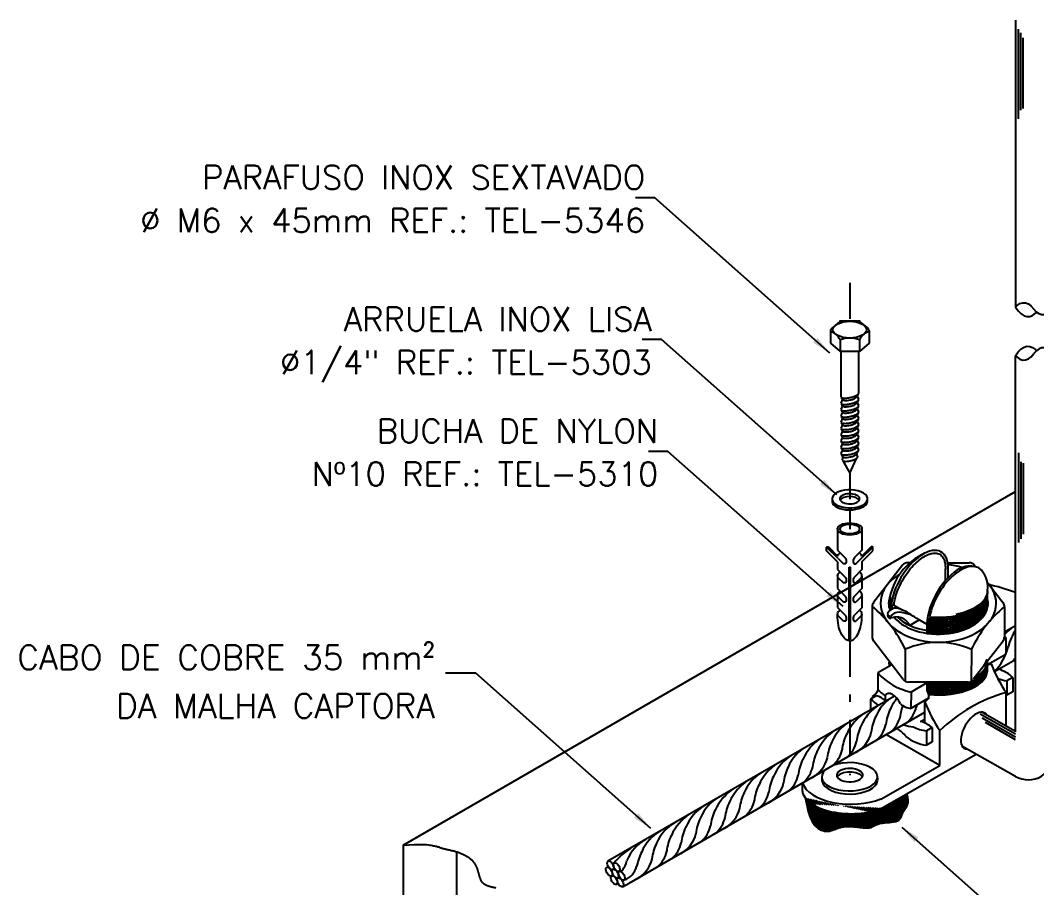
# Paper-space layout 'Layout4' of a CAD drawing. Header units: millimetres. Extents: x 16 to 267, y 19 to 196.
# Drawn here: x 52.7 to 66.85, y 73.16 to 85.23 of the extents above; entities that cross this region are included whole.
import ezdxf
from ezdxf.enums import TextEntityAlignment as Align

# ---------------------------------------------------------------- set-up
doc = ezdxf.new("R2010")
doc.units = ezdxf.units.MM
doc.linetypes.add('DASHDOT', pattern=[1, 0.5, -0.25, 0, -0.25])
for name, color, linetype in [('C01', 1, 'Continuous'), ('C02', 42, 'Continuous'), ('C025', 42, 'Continuous'), ('C03', 7, 'Continuous'), ('DASHDOT', 1, 'DASHDOT')]:
    doc.layers.add(name, color=color, linetype=linetype)
doc.styles.add('80CL', font='romans.shx', dxfattribs={"height": 2})

psp = doc.layouts.new('Layout4')

# ---------------------------------------------------------------- hatches: boundary and pattern name
at = {"layer": 'C01'}
h = psp.add_hatch(dxfattribs=at)
h.set_pattern_fill('ANSI31', color=256, scale=0.15, style=0)
h.set_pattern_definition([(45, (67.229188, 71.71144), (-0.01325825, 0.01325825), [])])
edge = h.paths.add_edge_path()
edge.add_ellipse((64.26, 74.531), major_axis=(0.679, -0.001), ratio=0.509483, start_angle=201.4421, end_angle=310.0703, ccw=False)
edge.add_line((63.628, 74.406), (63.634, 74.371))
edge.add_line((63.634, 74.371), (63.652, 74.287))
edge.add_line((63.652, 74.287), (63.669, 74.217))
edge.add_line((63.669, 74.217), (63.687, 74.16))
edge.add_line((63.687, 74.16), (63.704, 74.114))
edge.add_line((63.704, 74.114), (63.722, 74.077))
edge.add_line((63.722, 74.077), (63.74, 74.047))
edge.add_line((63.74, 74.047), (63.76, 74.022))
edge.add_line((63.76, 74.022), (63.78, 74.001))
edge.add_line((63.78, 74.001), (63.802, 73.983))
edge.add_line((63.802, 73.983), (63.825, 73.969))
edge.add_line((63.825, 73.969), (63.848, 73.958))
edge.add_line((63.848, 73.958), (63.872, 73.949))
edge.add_line((63.872, 73.949), (63.896, 73.944))
edge.add_line((63.896, 73.944), (63.919, 73.941))
edge.add_line((63.919, 73.941), (63.942, 73.942))
edge.add_line((63.942, 73.942), (63.964, 73.944))
edge.add_line((63.964, 73.944), (63.985, 73.949))
edge.add_line((63.985, 73.949), (64.006, 73.956))
edge.add_line((64.006, 73.956), (64.027, 73.964))
edge.add_line((64.027, 73.964), (64.048, 73.972))
edge.add_line((64.048, 73.972), (64.07, 73.98))
edge.add_line((64.07, 73.98), (64.092, 73.988))
edge.add_line((64.092, 73.988), (64.115, 73.995))
edge.add_line((64.115, 73.995), (64.14, 74))
edge.add_line((64.14, 74), (64.165, 74.003))
edge.add_line((64.165, 74.003), (64.192, 74.006))
edge.add_line((64.192, 74.006), (64.219, 74.007))
edge.add_line((64.219, 74.007), (64.247, 74.007))
edge.add_line((64.247, 74.007), (64.274, 74.006))
edge.add_line((64.274, 74.006), (64.302, 74.004))
edge.add_line((64.302, 74.004), (64.33, 74.001))
edge.add_line((64.33, 74.001), (64.357, 73.998))
edge.add_line((64.357, 73.998), (64.384, 73.994))
edge.add_line((64.384, 73.994), (64.409, 73.991))
edge.add_line((64.409, 73.991), (64.434, 73.988))
edge.add_line((64.434, 73.988), (64.458, 73.986))
edge.add_line((64.458, 73.986), (64.481, 73.986))
edge.add_line((64.481, 73.986), (64.502, 73.987))
edge.add_line((64.502, 73.987), (64.522, 73.99))
edge.add_line((64.522, 73.99), (64.54, 73.995))
edge.add_line((64.54, 73.995), (64.557, 74.002))
edge.add_line((64.557, 74.002), (64.574, 74.01))
edge.add_line((64.574, 74.01), (64.59, 74.019))
edge.add_line((64.59, 74.019), (64.608, 74.028))
edge.add_line((64.608, 74.028), (64.628, 74.036))
edge.add_line((64.628, 74.036), (64.649, 74.044))
edge.add_line((64.649, 74.044), (64.674, 74.051))
edge.add_line((64.674, 74.051), (64.702, 74.055))
edge.add_line((64.702, 74.055), (64.733, 74.058))
edge.add_line((64.733, 74.058), (64.765, 74.061))
edge.add_line((64.765, 74.061), (64.797, 74.063))
edge.add_line((64.797, 74.063), (64.829, 74.066))
edge.add_line((64.829, 74.066), (64.859, 74.07))
edge.add_line((64.859, 74.07), (64.886, 74.076))
edge.add_line((64.886, 74.076), (64.909, 74.085))
edge.add_line((64.909, 74.085), (64.928, 74.097))
edge.add_line((64.928, 74.097), (64.942, 74.111))
edge.add_line((64.942, 74.111), (64.954, 74.128))
edge.add_line((64.954, 74.128), (64.964, 74.146))
edge.add_line((64.964, 74.146), (64.972, 74.166))
edge.add_line((64.972, 74.166), (64.98, 74.186))
edge.add_line((64.98, 74.186), (64.989, 74.206))
edge.add_line((64.989, 74.206), (65, 74.226))
edge.add_line((65, 74.226), (65.012, 74.246))
edge.add_line((65.012, 74.246), (65.026, 74.265))
edge.add_line((65.026, 74.265), (65.04, 74.287))
edge.add_line((65.04, 74.287), (65.051, 74.311))
edge.add_line((65.051, 74.311), (65.058, 74.34))
edge.add_line((65.058, 74.34), (65.06, 74.373))
edge.add_line((65.06, 74.373), (65.055, 74.414))
edge.add_line((65.055, 74.414), (65.041, 74.462))
edge.add_line((65.041, 74.462), (64.697, 74.265))

# ---------------------------------------------------------------- linework, layer by layer
for p, q in [((66.595, 83.856), (66.595, 85.105)), ((66.628, 83.979), (66.628, 85.053)), ((66.661, 84), (66.661, 84.986)), ((66.595, 79.206), (66.595, 77.958)), ((66.628, 79.084), (66.628, 78.01)), ((66.661, 79.063), (66.661, 78.077)), ((66.552, 75.29), (66.063, 75.572)), ((66.552, 75.251), (66.091, 75.517)), ((66.552, 75.213), (66.133, 75.455)), ((58.774, 73.657), (58.774, 71.97))]:
    psp.add_line(p, q, dxfattribs=at)
for points in [[(64.122, 79.988, 0.24548), (64.13, 79.979, 0.082009), (64.164, 79.971, 0.04047), (64.202, 79.971, 0.029714), (64.253, 79.979, 0.029714), (64.303, 79.993, 0.04047), (64.338, 80.008, 0.082009), (64.366, 80.029, 0.24548), (64.369, 80.041, 0.24548)], [(64.122, 79.9, 0.24548), (64.13, 79.891, 0.082009), (64.164, 79.883, 0.04047), (64.202, 79.883, 0.029714), (64.253, 79.891, 0.029714), (64.303, 79.905, 0.04047), (64.338, 79.92, 0.082009), (64.366, 79.941, 0.24548), (64.369, 79.953, 0.24548)], [(64.145, 79.953, 0.24548), (64.151, 79.945, 0.082009), (64.179, 79.938, 0.04047), (64.21, 79.939, 0.029714), (64.252, 79.945, 0.029714), (64.293, 79.956, 0.04047), (64.322, 79.969, 0.082009), (64.344, 79.986, 0.24548), (64.347, 79.996, 0.24548)], [(64.122, 79.813, 0.24548), (64.13, 79.803, 0.082009), (64.164, 79.795, 0.04047), (64.202, 79.795, 0.029714), (64.253, 79.803, 0.029714), (64.303, 79.817, 0.04047), (64.338, 79.832, 0.082009), (64.366, 79.853, 0.24548), (64.369, 79.865, 0.24548)], [(64.145, 79.865, 0.24548), (64.151, 79.857, 0.082009), (64.179, 79.85, 0.04047), (64.21, 79.851, 0.029714), (64.252, 79.857, 0.029714), (64.293, 79.868, 0.04047), (64.322, 79.881, 0.082009), (64.344, 79.898, 0.24548), (64.347, 79.908, 0.24548)], [(64.145, 79.777, 0.24548), (64.151, 79.769, 0.082009), (64.179, 79.762, 0.04047), (64.21, 79.763, 0.029714), (64.252, 79.769, 0.029714), (64.293, 79.78, 0.04047), (64.322, 79.793, 0.082009), (64.344, 79.81, 0.24548), (64.347, 79.82, 0.24548)], [(64.122, 79.725, 0.24548), (64.13, 79.715, 0.082009), (64.164, 79.707, 0.04047), (64.202, 79.707, 0.029714), (64.253, 79.715, 0.029714), (64.303, 79.729, 0.04047), (64.338, 79.744, 0.082009), (64.366, 79.765, 0.24548), (64.369, 79.777, 0.24548)], [(64.122, 79.637, 0.24548), (64.13, 79.627, 0.082009), (64.164, 79.619, 0.04047), (64.202, 79.619, 0.029714), (64.253, 79.627, 0.029714), (64.303, 79.641, 0.04047), (64.338, 79.656, 0.082009), (64.366, 79.677, 0.24548), (64.369, 79.689, 0.24548)], [(64.145, 79.689, 0.24548), (64.151, 79.681, 0.082009), (64.179, 79.674, 0.04047), (64.21, 79.675, 0.029714), (64.252, 79.681, 0.029714), (64.293, 79.692, 0.04047), (64.322, 79.705, 0.082009), (64.344, 79.722, 0.24548), (64.347, 79.732, 0.24548)], [(64.145, 79.601, 0.24548), (64.151, 79.593, 0.082009), (64.179, 79.586, 0.04047), (64.21, 79.587, 0.029714), (64.252, 79.593, 0.029714), (64.293, 79.604, 0.04047), (64.322, 79.617, 0.082009), (64.344, 79.634, 0.24548), (64.347, 79.644, 0.24548)], [(64.122, 79.549, 0.24548), (64.13, 79.539, 0.082009), (64.164, 79.531, 0.04047), (64.202, 79.532, 0.029714), (64.253, 79.539, 0.029714), (64.303, 79.553, 0.04047), (64.338, 79.568, 0.082009), (64.366, 79.589, 0.24548), (64.369, 79.601, 0.24548)], [(64.122, 79.461, 0.24548), (64.13, 79.451, 0.082009), (64.164, 79.443, 0.04047), (64.202, 79.444, 0.029714), (64.253, 79.451, 0.029714), (64.303, 79.465, 0.04047), (64.338, 79.48, 0.082009), (64.366, 79.501, 0.24548), (64.369, 79.513, 0.24548)], [(64.145, 79.513, 0.24548), (64.151, 79.505, 0.082009), (64.179, 79.499, 0.04047), (64.21, 79.499, 0.029714), (64.252, 79.505, 0.029714), (64.293, 79.516, 0.04047), (64.322, 79.529, 0.082009), (64.344, 79.546, 0.24548), (64.347, 79.556, 0.24548)], [(64.122, 79.373, 0.24548), (64.13, 79.363, 0.082009), (64.164, 79.355, 0.04047), (64.202, 79.356, 0.029714), (64.253, 79.363, 0.029714), (64.303, 79.377, 0.04047), (64.338, 79.392, 0.082009), (64.366, 79.413, 0.24548), (64.369, 79.425, 0.24548)], [(64.145, 79.425, 0.24548), (64.151, 79.417, 0.082009), (64.179, 79.411, 0.04047), (64.21, 79.411, 0.029714), (64.252, 79.417, 0.029714), (64.293, 79.428, 0.04047), (64.322, 79.441, 0.082009), (64.344, 79.458, 0.24548), (64.347, 79.468, 0.24548)], [(64.145, 79.337, 0.24548), (64.151, 79.329, 0.082009), (64.179, 79.323, 0.04047), (64.21, 79.323, 0.029714), (64.252, 79.329, 0.029714), (64.293, 79.341, 0.04047), (64.322, 79.353, 0.082009), (64.344, 79.37, 0.24548), (64.347, 79.38, 0.24548)], [(64.122, 79.285, 0.24548), (64.13, 79.275, 0.082009), (64.164, 79.267, 0.04047), (64.202, 79.268, 0.029714), (64.253, 79.275, 0.029714), (64.303, 79.289, 0.04047), (64.338, 79.304, 0.082009), (64.366, 79.325, 0.24548), (64.369, 79.337, 0.24548)], [(64.122, 79.197, 0.24548), (64.13, 79.187, 0.082009), (64.164, 79.179, 0.04047), (64.202, 79.18, 0.029714), (64.253, 79.187, 0.029714), (64.303, 79.201, 0.04047), (64.338, 79.216, 0.082009), (64.366, 79.237, 0.24548), (64.369, 79.249, 0.24548)], [(64.145, 79.249, 0.24548), (64.151, 79.241, 0.082009), (64.179, 79.235, 0.04047), (64.21, 79.235, 0.029714), (64.252, 79.241, 0.029714), (64.293, 79.253, 0.04047), (64.322, 79.265, 0.082009), (64.344, 79.282, 0.24548), (64.347, 79.292, 0.24548)], [(64.141, 79.105, 0.24548), (64.148, 79.097, 0.082009), (64.177, 79.09, 0.04047), (64.209, 79.091, 0.029714), (64.253, 79.097, 0.029714), (64.296, 79.109, 0.04047), (64.326, 79.122, 0.082009), (64.349, 79.14, 0.24548), (64.352, 79.15, 0.24548)], [(64.145, 79.159, 0.24548), (64.151, 79.151, 0.082009), (64.179, 79.144, 0.04047), (64.21, 79.145, 0.029714), (64.252, 79.151, 0.029714), (64.293, 79.162, 0.04047), (64.322, 79.175, 0.082009), (64.344, 79.192, 0.24548), (64.347, 79.202, 0.24548)]]:
    psp.add_lwpolyline(points, format="xyb", dxfattribs=at)
psp.add_lwpolyline([(63.627, 74.408), (63.634, 74.371), (63.652, 74.287), (63.669, 74.217), (63.687, 74.16), (63.704, 74.114), (63.722, 74.077), (63.74, 74.047), (63.76, 74.022), (63.78, 74.001), (63.802, 73.983), (63.825, 73.969), (63.848, 73.958), (63.872, 73.949), (63.896, 73.944), (63.919, 73.941), (63.942, 73.942), (63.964, 73.944), (63.985, 73.949), (64.006, 73.956), (64.027, 73.964), (64.048, 73.972), (64.07, 73.98), (64.092, 73.988), (64.115, 73.995), (64.14, 74), (64.165, 74.003), (64.192, 74.006), (64.219, 74.007), (64.247, 74.007), (64.274, 74.006), (64.302, 74.004), (64.33, 74.001), (64.357, 73.998), (64.384, 73.994), (64.409, 73.991), (64.434, 73.988), (64.458, 73.986), (64.481, 73.986), (64.502, 73.987), (64.522, 73.99), (64.54, 73.995), (64.557, 74.002), (64.574, 74.01), (64.59, 74.019), (64.608, 74.028), (64.628, 74.036), (64.649, 74.044), (64.674, 74.051), (64.702, 74.055), (64.733, 74.058), (64.765, 74.061), (64.797, 74.063), (64.829, 74.066), (64.859, 74.07), (64.886, 74.076), (64.909, 74.085), (64.928, 74.097), (64.942, 74.111), (64.954, 74.128), (64.964, 74.146), (64.972, 74.166), (64.98, 74.186), (64.989, 74.206), (65, 74.226), (65.012, 74.246), (65.026, 74.265), (65.04, 74.287), (65.051, 74.311), (65.058, 74.34), (65.06, 74.373), (65.055, 74.414), (65.041, 74.462)], dxfattribs=at)
for centre, radius, start, end in [((66.938, 76.214), 0.709, 127.5124, 139.4908), ((67.06, 76.395), 0.613, 146.0058, 156.7272), ((67.078, 76.35), 0.649, 153.652, 165.9611), ((65.783, 76.652), 0.681, 314.2718, 347.6848), ((65.928, 76.385), 0.233, 322.304, 348.3358), ((66.228, 76.62), 0.421, 314.5922, 320.4138), ((65.049, 75.116), 0.709, 126.1548, 155.4443), ((65.171, 75.297), 0.613, 125.9488, 156.7272), ((65.458, 75.352), 0.709, 141.6475, 155.4443), ((65.595, 75.476), 0.649, 160.6829, 174.0868), ((65.817, 75.603), 0.649, 171.9108, 174.0868), ((64.848, 74.999), 0.709, 123.0374, 155.4443), ((65.189, 75.251), 0.649, 153.652, 174.0868), ((65.394, 75.359), 0.649, 153.652, 174.0868), ((64.54, 75.638), 0.421, 311.8161, 346.8088), ((64.762, 75.766), 0.421, 311.8161, 346.8088), ((64.561, 74.944), 0.613, 119.4577, 156.7272), ((64.985, 75.123), 0.649, 153.652, 174.0868), ((64.339, 75.522), 0.421, 311.8161, 346.8088), ((64.439, 74.763), 0.709, 123.0374, 155.4443), ((64.784, 75.006), 0.649, 153.652, 174.0868), ((64.135, 75.414), 0.421, 298.3116, 346.8088), ((63.951, 74.592), 0.613, 119.4577, 156.7272), ((64.238, 74.647), 0.709, 123.0374, 155.4443), ((64.579, 74.899), 0.649, 153.652, 174.0868), ((63.93, 75.286), 0.421, 311.8161, 346.8088), ((63.829, 74.41), 0.709, 123.0374, 155.4443), ((64.375, 74.77), 0.649, 153.652, 174.0868), ((63.729, 75.169), 0.421, 311.8161, 346.8088), ((63.628, 74.294), 0.709, 123.0374, 155.4443), ((63.969, 74.546), 0.649, 153.652, 174.0868), ((64.174, 74.654), 0.649, 153.652, 174.0868), ((63.32, 74.933), 0.421, 311.8161, 346.8088), ((63.525, 75.061), 0.421, 298.3116, 346.8088), ((63.341, 74.239), 0.613, 119.4577, 156.7272), ((63.765, 74.417), 0.649, 153.652, 174.0868), ((63.119, 74.816), 0.421, 311.8161, 346.8088), ((63.219, 74.057), 0.709, 123.0374, 155.4443), ((63.564, 74.301), 0.649, 153.652, 174.0868), ((62.915, 74.709), 0.421, 298.3116, 346.8088), ((62.731, 73.886), 0.613, 119.4577, 156.7272), ((63.018, 73.941), 0.709, 123.0374, 155.4443), ((63.359, 74.193), 0.649, 153.652, 174.0868), ((62.71, 74.58), 0.421, 311.8161, 346.8088), ((62.609, 73.705), 0.709, 123.0374, 155.4443), ((63.155, 74.064), 0.649, 153.652, 174.0868), ((62.509, 74.464), 0.421, 311.8161, 346.8088), ((62.408, 73.588), 0.709, 123.0374, 155.4443), ((62.749, 73.84), 0.649, 153.652, 174.0868), ((62.954, 73.948), 0.649, 153.652, 174.0868), ((62.1, 74.227), 0.421, 311.8161, 346.8088), ((62.305, 74.356), 0.421, 298.3116, 346.8088), ((62.121, 73.533), 0.613, 119.4577, 156.7272), ((62.545, 73.712), 0.649, 153.652, 174.0868), ((61.899, 74.111), 0.421, 311.8161, 346.8088), ((61.913, 73.413), 0.613, 119.4577, 156.7272), ((62.344, 73.595), 0.649, 153.652, 174.0868), ((61.695, 74.003), 0.421, 298.3116, 346.8088), ((61.846, 72.741), 1.163, 123.8853, 139.3407), ((61.706, 73.293), 0.613, 119.4577, 156.7272), ((62.139, 73.487), 0.649, 153.652, 174.0868), ((61.49, 73.874), 0.421, 311.8161, 346.8088), ((62.639, 73.093), 1.406, 156.4059, 165.2021), ((61.085, 73.65), 0.421, 298.3116, 346.8088), ((61.289, 73.758), 0.421, 311.8161, 346.8088), ((60.887, 73.573), 0.259, 311.9509, 351.6429), ((61.012, 73.523), 0.277, 289.8044, 345.1138)]:
    psp.add_arc(centre, radius, start, end, dxfattribs=at)
for centre, start_param, end_param in [((65.479, 77.247), 4.492379, 6.352628), ((65.479, 77.225), 4.507363, 6.352628), ((65.479, 77.269), 4.533174, 6.364136), ((65.479, 77.291), 5.084888, 6.283185), ((65.475, 77.143), 3.273005, 3.453689), ((65.479, 77.181), 3.221428, 3.439152), ((65.475, 77.165), 3.276223, 3.454075), ((65.479, 77.203), 3.249894, 3.454075), ((65.479, 77.225), 3.277314, 3.461778), ((65.479, 77.247), 3.304252, 3.472424), ((65.479, 77.269), 3.328348, 3.489939), ((65.479, 77.159), 4.481581, 6.352628), ((65.479, 77.115), 4.480986, 6.352628), ((65.479, 77.203), 4.483674, 6.352628), ((65.479, 77.181), 4.506498, 6.352628), ((65.479, 77.137), 4.506164, 6.352628), ((65.479, 77.093), 4.50699, 6.352628), ((65.479, 77.115), 3.219156, 3.408578), ((65.479, 77.093), 3.301624, 3.360197), ((65.479, 77.07), 4.481492, 5.773569), ((65.479, 77.048), 4.506705, 5.350169), ((65.477, 76.298), 3.149495, 3.316586), ((65.477, 76.32), 3.210834, 3.367169), ((65.477, 76.343), 3.265547, 3.419929), ((65.477, 76.276), 4.480867, 6.346546), ((65.477, 76.232), 4.4878, 6.352628), ((65.477, 76.254), 4.5069, 6.367993), ((65.477, 76.298), 5.50486, 6.315082), ((65.477, 76.32), 5.56565, 6.25141), ((65.477, 76.21), 4.506781, 6.352628), ((65.477, 76.188), 4.516386, 6.352628), ((65.477, 76.188), 4.516386, 6.352628), ((65.477, 76.32), 4.481957, 5.225536), ((65.477, 76.298), 4.506486, 5.345974), ((65.477, 76.343), 4.507248, 5.082911)]:
    psp.add_ellipse(centre, major_axis=(0.687, -0.001), ratio=0.509483, start_param=start_param, end_param=end_param, dxfattribs=at)
at = {"layer": 'C02'}
for p, q in [((66.552, 85.229), (66.552, 81.237)), ((61.534, 82.758), (61.264, 82.758)), ((63.97, 80.596), (61.534, 82.758)), ((63.976, 80.911), (63.976, 80.735)), ((64.103, 81.034), (63.985, 80.932)), ((64.371, 81.041), (64.121, 81.041)), ((64.388, 81.034), (64.506, 80.932)), ((64.516, 80.911), (64.516, 80.735)), ((61.627, 80.784), (61.357, 80.784)), ((64.064, 78.622), (61.627, 80.784)), ((64.111, 80.78), (64.111, 80.619)), ((64.381, 80.78), (64.381, 80.619)), ((63.976, 80.735), (64.111, 80.619)), ((64.516, 80.735), (64.381, 80.619)), ((64.381, 80.619), (64.111, 80.619)), ((64.122, 80.619), (64.122, 79.988)), ((64.369, 80.619), (64.369, 80.041)), ((66.552, 75.326), (66.552, 80.56)), ((64.145, 79.953), (64.122, 79.9)), ((64.128, 79.98), (64.145, 79.953)), ((64.365, 80.028), (64.347, 79.996)), ((64.347, 79.996), (64.369, 79.953)), ((64.365, 79.94), (64.347, 79.908)), ((64.145, 79.865), (64.122, 79.813)), ((64.128, 79.892), (64.145, 79.865)), ((64.128, 79.804), (64.145, 79.777)), ((64.347, 79.908), (64.369, 79.865)), ((64.365, 79.852), (64.347, 79.82)), ((64.347, 79.82), (64.369, 79.777)), ((64.145, 79.777), (64.122, 79.725)), ((64.145, 79.689), (64.122, 79.637)), ((64.128, 79.716), (64.145, 79.689)), ((64.365, 79.764), (64.347, 79.732)), ((64.347, 79.732), (64.369, 79.689)), ((64.365, 79.676), (64.347, 79.644)), ((64.347, 79.644), (64.369, 79.601)), ((64.145, 79.601), (64.122, 79.549)), ((64.145, 79.513), (64.122, 79.461)), ((64.128, 79.628), (64.145, 79.601)), ((64.128, 79.54), (64.145, 79.513)), ((64.365, 79.588), (64.347, 79.556)), ((64.347, 79.556), (64.369, 79.513)), ((64.365, 79.5), (64.347, 79.468)), ((64.145, 79.425), (64.122, 79.373)), ((64.128, 79.453), (64.145, 79.425)), ((64.128, 79.365), (64.145, 79.337)), ((64.347, 79.468), (64.369, 79.425)), ((64.365, 79.412), (64.347, 79.38)), ((64.347, 79.38), (64.369, 79.337)), ((61.715, 79.229), (61.445, 79.229)), ((64.152, 77.067), (61.715, 79.229)), ((64.145, 79.337), (64.122, 79.285)), ((64.145, 79.249), (64.122, 79.197)), ((64.128, 79.277), (64.145, 79.249)), ((64.365, 79.324), (64.347, 79.292)), ((64.347, 79.292), (64.369, 79.249)), ((64.347, 79.202), (64.362, 79.233)), ((64.126, 79.19), (64.145, 79.159)), ((64.148, 79.153), (64.141, 79.105)), ((64.149, 79.097), (64.246, 78.923)), ((64.246, 78.923), (64.34, 79.131)), ((64.341, 79.188), (64.352, 79.15)), ((58.029, 73.748), (66.552, 78.668)), ((63.999, 78.558), (63.999, 78.532)), ((64.491, 78.527), (64.491, 78.554)), ((64.075, 78.149), (64.075, 77.853)), ((64.416, 78.149), (64.416, 77.853)), ((63.923, 77.844), (63.923, 77.897)), ((64.084, 77.737), (63.923, 77.897)), ((64.075, 77.692), (63.923, 77.844)), ((64.076, 77.772), (63.954, 77.894)), ((64.075, 77.853), (64.182, 77.746)), ((64.416, 77.853), (64.309, 77.746)), ((64.407, 77.737), (64.568, 77.897)), ((64.415, 77.772), (64.537, 77.894)), ((64.416, 77.692), (64.568, 77.844)), ((64.568, 77.844), (64.568, 77.897)), ((64.075, 77.692), (64.075, 77.585)), ((64.084, 77.737), (64.154, 77.667)), ((64.407, 77.737), (64.337, 77.667)), ((64.416, 77.692), (64.416, 77.585)), ((64.075, 77.585), (64.185, 77.475)), ((64.236, 76.592), (64.236, 77.617)), ((64.236, 77.617), (64.255, 77.617)), ((64.255, 76.592), (64.255, 77.617)), ((64.416, 77.585), (64.306, 77.475)), ((65.577, 77.425), (65.577, 77.593)), ((65.615, 77.466), (65.615, 77.593)), ((64.075, 77.496), (64.075, 77.319)), ((64.084, 77.47), (64.154, 77.401)), ((64.407, 77.47), (64.337, 77.401)), ((64.416, 77.496), (64.416, 77.319)), ((64.075, 77.319), (64.185, 77.208)), ((64.075, 77.235), (64.075, 77.053)), ((64.416, 77.319), (64.306, 77.208)), ((64.416, 77.235), (64.416, 77.052)), ((64.084, 77.204), (64.154, 77.134)), ((64.407, 77.204), (64.337, 77.134)), ((64.795, 77.154), (64.795, 77.064)), ((64.075, 77.053), (64.185, 76.942)), ((64.416, 77.052), (64.306, 76.942)), ((64.822, 77.028), (64.822, 77.073)), ((64.084, 76.938), (64.154, 76.868)), ((64.407, 76.938), (64.337, 76.868)), ((65.338, 76.839), (65.321, 76.818)), ((65.321, 76.818), (65.338, 76.795)), ((65.339, 76.883), (65.323, 76.862)), ((65.323, 76.862), (65.338, 76.839)), ((65.329, 76.906), (65.339, 76.883)), ((65.338, 76.795), (65.321, 76.774)), ((65.321, 76.698), (65.321, 76.783)), ((65.321, 76.774), (65.338, 76.75)), ((65.338, 76.75), (65.321, 76.73)), ((65.321, 76.73), (65.338, 76.706)), ((65.338, 76.706), (65.329, 76.696)), ((66.399, 76.715), (66.552, 76.803)), ((66.259, 76.164), (66.552, 76.331)), ((59.041, 76.143), (58.619, 76.143)), ((61.477, 73.981), (59.041, 76.143)), ((65.32, 76.016), (65.319, 75.902)), ((65.337, 76), (65.32, 75.98)), ((65.32, 75.98), (65.337, 75.956)), ((65.326, 76.016), (65.337, 76)), ((60.881, 73.527), (64.867, 75.825)), ((64.742, 75.761), (64.742, 75.831)), ((65.337, 75.956), (65.319, 75.936)), ((65.319, 75.936), (65.337, 75.912)), ((65.319, 75.902), (65.343, 75.845)), ((65.337, 75.912), (65.324, 75.892)), ((65.324, 75.892), (65.336, 75.868)), ((65.336, 75.868), (65.335, 75.865)), ((65.343, 75.845), (65.343, 75.786)), ((66.421, 75.404), (66.422, 75.872)), ((64.562, 75.796), (64.562, 75.814)), ((65.292, 75.446), (65.292, 75.739)), ((61.175, 73.22), (65.292, 75.597)), ((66.552, 75.329), (66.087, 75.595)), ((65.498, 74.855), (64.757, 75.285)), ((65.498, 74.855), (65.499, 75.342)), ((66.552, 74.703), (65.808, 75.127)), ((64.697, 74.265), (66.004, 75.016)), ((64.68, 74.389), (65.498, 74.855)), ((63.582, 74.607), (63.582, 74.51)), ((63.861, 74.635), (63.861, 74.676)), ((64.632, 74.685), (64.632, 74.645)), ((64.97, 73.999), (67.406, 71.837)), ((58.029, 73.748), (58.029, 72.061)), ((61.084, 73.167), (61.175, 73.22))]:
    psp.add_line(p, q, dxfattribs=at)
for points in [[(66.552, 81.237), (66.575, 81.259), (66.614, 81.285), (66.654, 81.298), (66.693, 81.296), (66.732, 81.28), (66.771, 81.251), (66.81, 81.207)], [(66.552, 81.237), (66.592, 81.183), (66.632, 81.143), (66.672, 81.117), (66.711, 81.105), (66.751, 81.107), (66.79, 81.122), (66.829, 81.152), (66.844, 81.169)], [(67.097, 81.249), (67.06, 81.199), (67.024, 81.163), (66.987, 81.139), (66.951, 81.127), (66.916, 81.128), (66.88, 81.142), (66.845, 81.168), (66.81, 81.207)], [(66.552, 80.56), (66.592, 80.614), (66.632, 80.654), (66.672, 80.68), (66.711, 80.692), (66.751, 80.69), (66.79, 80.675), (66.829, 80.645), (66.844, 80.628)], [(67.097, 80.548), (67.06, 80.598), (67.024, 80.634), (66.987, 80.658), (66.951, 80.67), (66.916, 80.669), (66.88, 80.655), (66.845, 80.629), (66.81, 80.59)], [(66.552, 80.56), (66.575, 80.538), (66.614, 80.512), (66.654, 80.499), (66.693, 80.501), (66.732, 80.517), (66.771, 80.546), (66.81, 80.59)], [(63.923, 77.897), (63.931, 77.901), (63.943, 77.899), (63.954, 77.894)], [(64.549, 77.899), (64.549, 77.899), (64.537, 77.894)], [(64.568, 77.897), (64.568, 77.897), (64.56, 77.901), (64.549, 77.899)], [(64.182, 77.746), (64.185, 77.742), (64.187, 77.739), (64.188, 77.736), (64.19, 77.734), (64.191, 77.732), (64.192, 77.73), (64.193, 77.728), (64.193, 77.726), (64.194, 77.724), (64.195, 77.723), (64.195, 77.722), (64.196, 77.72), (64.196, 77.719), (64.196, 77.718), (64.197, 77.716), (64.197, 77.715), (64.197, 77.714), (64.197, 77.712), (64.197, 77.711), (64.198, 77.709), (64.198, 77.708), (64.198, 77.706), (64.198, 77.705), (64.198, 77.703), (64.198, 77.702), (64.198, 77.7), (64.198, 77.698), (64.197, 77.697), (64.197, 77.695), (64.197, 77.693), (64.197, 77.692), (64.196, 77.69), (64.196, 77.689), (64.196, 77.687), (64.196, 77.686), (64.195, 77.684), (64.195, 77.683), (64.195, 77.681), (64.194, 77.68), (64.194, 77.679), (64.194, 77.677), (64.193, 77.676), (64.193, 77.675), (64.192, 77.674), (64.192, 77.673), (64.191, 77.672), (64.19, 77.671), (64.19, 77.67), (64.189, 77.669), (64.188, 77.668), (64.188, 77.667), (64.187, 77.667), (64.186, 77.666), (64.185, 77.666), (64.184, 77.665), (64.183, 77.665), (64.183, 77.664), (64.182, 77.664), (64.181, 77.664), (64.18, 77.664), (64.179, 77.664), (64.178, 77.663), (64.176, 77.663), (64.175, 77.663), (64.173, 77.663), (64.171, 77.663), (64.169, 77.663), (64.167, 77.663), (64.164, 77.664), (64.161, 77.664), (64.158, 77.665), (64.154, 77.667)], [(64.309, 77.746), (64.307, 77.742), (64.305, 77.739), (64.303, 77.736), (64.302, 77.734), (64.301, 77.732), (64.3, 77.73), (64.299, 77.728), (64.298, 77.726), (64.297, 77.724), (64.297, 77.723), (64.296, 77.722), (64.296, 77.72), (64.295, 77.719), (64.295, 77.718), (64.295, 77.716), (64.295, 77.715), (64.294, 77.714), (64.294, 77.712), (64.294, 77.711), (64.294, 77.709), (64.294, 77.708), (64.294, 77.706), (64.294, 77.705), (64.294, 77.703), (64.294, 77.702), (64.294, 77.7), (64.294, 77.698), (64.294, 77.697), (64.294, 77.695), (64.294, 77.693), (64.295, 77.692), (64.295, 77.69), (64.295, 77.689), (64.295, 77.687), (64.296, 77.686), (64.296, 77.684), (64.296, 77.683), (64.297, 77.681), (64.297, 77.68), (64.297, 77.679), (64.298, 77.677), (64.298, 77.676), (64.299, 77.675), (64.299, 77.674), (64.3, 77.673), (64.3, 77.672), (64.301, 77.671), (64.302, 77.67), (64.302, 77.669), (64.303, 77.668), (64.304, 77.667), (64.305, 77.667), (64.305, 77.666), (64.306, 77.666), (64.307, 77.665), (64.308, 77.665), (64.309, 77.664), (64.31, 77.664), (64.311, 77.664), (64.312, 77.664), (64.313, 77.664), (64.314, 77.663), (64.315, 77.663), (64.317, 77.663), (64.318, 77.663), (64.32, 77.663), (64.322, 77.663), (64.324, 77.663), (64.327, 77.664), (64.33, 77.664), (64.333, 77.665), (64.337, 77.667)], [(64.185, 77.475), (64.187, 77.473), (64.188, 77.47), (64.19, 77.468), (64.191, 77.465), (64.192, 77.463), (64.193, 77.461), (64.193, 77.46), (64.194, 77.458), (64.195, 77.457), (64.195, 77.455), (64.196, 77.454), (64.196, 77.453), (64.196, 77.451), (64.197, 77.45), (64.197, 77.449), (64.197, 77.447), (64.197, 77.446), (64.197, 77.445), (64.198, 77.443), (64.198, 77.442), (64.198, 77.44), (64.198, 77.439), (64.198, 77.437), (64.198, 77.435), (64.198, 77.434), (64.198, 77.432), (64.197, 77.43), (64.197, 77.429), (64.197, 77.427), (64.197, 77.426), (64.196, 77.424), (64.196, 77.422), (64.196, 77.421), (64.196, 77.419), (64.195, 77.418), (64.195, 77.417), (64.195, 77.415), (64.194, 77.414), (64.194, 77.412), (64.194, 77.411), (64.193, 77.41), (64.193, 77.409), (64.192, 77.407), (64.192, 77.406), (64.191, 77.405), (64.19, 77.404), (64.19, 77.403), (64.189, 77.403), (64.188, 77.402), (64.188, 77.401), (64.187, 77.4), (64.186, 77.4), (64.185, 77.399), (64.184, 77.399), (64.183, 77.399), (64.183, 77.398), (64.182, 77.398), (64.181, 77.398), (64.18, 77.397), (64.179, 77.397), (64.178, 77.397), (64.176, 77.397), (64.175, 77.397), (64.173, 77.397), (64.171, 77.397), (64.169, 77.397), (64.167, 77.397), (64.164, 77.397), (64.161, 77.398), (64.158, 77.399), (64.154, 77.401)], [(64.306, 77.475), (64.305, 77.473), (64.303, 77.47), (64.302, 77.468), (64.301, 77.465), (64.3, 77.463), (64.299, 77.461), (64.298, 77.46), (64.297, 77.458), (64.297, 77.457), (64.296, 77.455), (64.296, 77.454), (64.295, 77.453), (64.295, 77.451), (64.295, 77.45), (64.295, 77.449), (64.294, 77.447), (64.294, 77.446), (64.294, 77.445), (64.294, 77.443), (64.294, 77.442), (64.294, 77.44), (64.294, 77.439), (64.294, 77.437), (64.294, 77.435), (64.294, 77.434), (64.294, 77.432), (64.294, 77.43), (64.294, 77.429), (64.294, 77.427), (64.295, 77.426), (64.295, 77.424), (64.295, 77.422), (64.295, 77.421), (64.296, 77.419), (64.296, 77.418), (64.296, 77.417), (64.297, 77.415), (64.297, 77.414), (64.297, 77.412), (64.298, 77.411), (64.298, 77.41), (64.299, 77.409), (64.299, 77.407), (64.3, 77.406), (64.3, 77.405), (64.301, 77.404), (64.302, 77.403), (64.302, 77.403), (64.303, 77.402), (64.304, 77.401), (64.305, 77.4), (64.305, 77.4), (64.306, 77.399), (64.307, 77.399), (64.308, 77.399), (64.309, 77.398), (64.31, 77.398), (64.311, 77.398), (64.312, 77.397), (64.313, 77.397), (64.314, 77.397), (64.315, 77.397), (64.317, 77.397), (64.318, 77.397), (64.32, 77.397), (64.322, 77.397), (64.324, 77.397), (64.327, 77.397), (64.33, 77.398), (64.333, 77.399), (64.337, 77.401)], [(66.177, 77.387), (66.209, 77.373), (66.261, 77.358), (66.312, 77.347)], [(66.312, 77.347), (66.552, 77.268)], [(64.185, 77.208), (64.187, 77.207), (64.188, 77.204), (64.19, 77.201), (64.191, 77.199), (64.192, 77.197), (64.193, 77.195), (64.193, 77.193), (64.194, 77.192), (64.195, 77.19), (64.195, 77.189), (64.196, 77.188), (64.196, 77.186), (64.196, 77.185), (64.197, 77.184), (64.197, 77.183), (64.197, 77.181), (64.197, 77.18), (64.197, 77.178), (64.198, 77.177), (64.198, 77.175), (64.198, 77.174), (64.198, 77.172), (64.198, 77.171), (64.198, 77.169), (64.198, 77.167), (64.198, 77.166), (64.197, 77.164), (64.197, 77.163), (64.197, 77.161), (64.197, 77.159), (64.196, 77.158), (64.196, 77.156), (64.196, 77.155), (64.196, 77.153), (64.195, 77.152), (64.195, 77.15), (64.195, 77.149), (64.194, 77.148), (64.194, 77.146), (64.194, 77.145), (64.193, 77.144), (64.193, 77.142), (64.192, 77.141), (64.192, 77.14), (64.191, 77.139), (64.19, 77.138), (64.19, 77.137), (64.189, 77.136), (64.188, 77.135), (64.188, 77.135), (64.187, 77.134), (64.186, 77.134), (64.185, 77.133), (64.184, 77.133), (64.183, 77.132), (64.183, 77.132), (64.182, 77.132), (64.181, 77.131), (64.18, 77.131), (64.179, 77.131), (64.178, 77.131), (64.176, 77.131), (64.175, 77.131), (64.173, 77.13), (64.171, 77.13), (64.169, 77.13), (64.167, 77.131), (64.164, 77.131), (64.161, 77.132), (64.158, 77.133), (64.154, 77.134)], [(64.306, 77.208), (64.303, 77.204), (64.302, 77.201), (64.301, 77.199), (64.3, 77.197), (64.299, 77.195), (64.298, 77.193), (64.297, 77.192), (64.297, 77.19), (64.296, 77.189), (64.296, 77.188), (64.295, 77.186), (64.295, 77.185), (64.295, 77.184), (64.295, 77.183), (64.294, 77.181), (64.294, 77.18), (64.294, 77.178), (64.294, 77.177), (64.294, 77.175), (64.294, 77.174), (64.294, 77.172), (64.294, 77.171), (64.294, 77.169), (64.294, 77.167), (64.294, 77.166), (64.294, 77.164), (64.294, 77.163), (64.294, 77.161), (64.295, 77.159), (64.295, 77.158), (64.295, 77.156), (64.295, 77.155), (64.296, 77.153), (64.296, 77.152), (64.296, 77.15), (64.297, 77.149), (64.297, 77.148), (64.297, 77.146), (64.298, 77.145), (64.298, 77.144), (64.299, 77.142), (64.299, 77.141), (64.3, 77.14), (64.3, 77.139), (64.301, 77.138), (64.302, 77.137), (64.302, 77.136), (64.303, 77.135), (64.304, 77.135), (64.305, 77.134), (64.305, 77.134), (64.306, 77.133), (64.307, 77.133), (64.308, 77.132), (64.309, 77.132), (64.31, 77.132), (64.311, 77.131), (64.312, 77.131), (64.313, 77.131), (64.314, 77.131), (64.315, 77.131), (64.317, 77.131), (64.318, 77.13), (64.32, 77.13), (64.322, 77.13), (64.324, 77.131), (64.327, 77.131), (64.33, 77.132), (64.333, 77.133), (64.337, 77.134)], [(64.185, 76.942), (64.187, 76.94), (64.188, 76.938), (64.19, 76.935), (64.191, 76.933), (64.192, 76.931), (64.193, 76.929), (64.193, 76.927), (64.194, 76.926), (64.195, 76.924), (64.195, 76.923), (64.196, 76.921), (64.196, 76.92), (64.196, 76.919), (64.197, 76.918), (64.197, 76.916), (64.197, 76.915), (64.197, 76.914), (64.197, 76.912), (64.198, 76.911), (64.198, 76.909), (64.198, 76.908), (64.198, 76.906), (64.198, 76.904), (64.198, 76.903), (64.198, 76.901), (64.198, 76.9), (64.197, 76.898), (64.197, 76.896), (64.197, 76.895), (64.197, 76.893), (64.196, 76.891), (64.196, 76.89), (64.196, 76.888), (64.196, 76.887), (64.195, 76.885), (64.195, 76.884), (64.195, 76.883), (64.194, 76.881), (64.194, 76.88), (64.194, 76.879), (64.193, 76.877), (64.193, 76.876), (64.192, 76.875), (64.192, 76.874), (64.191, 76.873), (64.19, 76.872), (64.19, 76.871), (64.189, 76.87), (64.188, 76.869), (64.188, 76.869), (64.187, 76.868), (64.186, 76.867), (64.185, 76.867), (64.184, 76.866), (64.183, 76.866), (64.183, 76.866), (64.182, 76.865), (64.181, 76.865), (64.18, 76.865), (64.179, 76.865), (64.178, 76.865), (64.176, 76.864), (64.175, 76.864), (64.173, 76.864), (64.171, 76.864), (64.169, 76.864), (64.167, 76.864), (64.164, 76.865), (64.161, 76.866), (64.158, 76.867), (64.154, 76.868)], [(64.306, 76.942), (64.303, 76.938), (64.302, 76.935), (64.301, 76.933), (64.3, 76.931), (64.299, 76.929), (64.298, 76.927), (64.297, 76.926), (64.297, 76.924), (64.296, 76.923), (64.296, 76.921), (64.295, 76.92), (64.295, 76.919), (64.295, 76.918), (64.295, 76.916), (64.294, 76.915), (64.294, 76.914), (64.294, 76.912), (64.294, 76.911), (64.294, 76.909), (64.294, 76.908), (64.294, 76.906), (64.294, 76.904), (64.294, 76.903), (64.294, 76.901), (64.294, 76.9), (64.294, 76.898), (64.294, 76.896), (64.294, 76.895), (64.295, 76.893), (64.295, 76.891), (64.295, 76.89), (64.295, 76.888), (64.296, 76.887), (64.296, 76.885), (64.296, 76.884), (64.297, 76.883), (64.297, 76.881), (64.297, 76.88), (64.298, 76.879), (64.298, 76.877), (64.299, 76.876), (64.299, 76.875), (64.3, 76.874), (64.3, 76.873), (64.301, 76.872), (64.302, 76.871), (64.302, 76.87), (64.303, 76.869), (64.304, 76.869), (64.305, 76.868), (64.305, 76.867), (64.306, 76.867), (64.307, 76.866), (64.308, 76.866), (64.309, 76.866), (64.31, 76.865), (64.311, 76.865), (64.312, 76.865), (64.313, 76.865), (64.314, 76.865), (64.315, 76.864), (64.317, 76.864), (64.318, 76.864), (64.32, 76.864), (64.322, 76.864), (64.324, 76.864), (64.327, 76.865), (64.33, 76.866), (64.333, 76.867), (64.337, 76.868)], [(58.029, 73.748), (58.114, 73.753), (58.185, 73.756), (58.242, 73.757), (58.289, 73.757), (58.327, 73.756), (58.357, 73.754), (58.382, 73.751), (58.403, 73.749), (58.422, 73.746), (58.439, 73.743), (58.454, 73.74), (58.468, 73.738), (58.481, 73.735), (58.493, 73.732), (58.504, 73.729), (58.515, 73.726), (58.525, 73.722), (58.535, 73.719), (58.544, 73.716), (58.554, 73.712), (58.564, 73.709), (58.573, 73.705), (58.584, 73.702), (58.594, 73.699), (58.605, 73.696), (58.616, 73.694), (58.628, 73.691), (58.64, 73.688), (58.652, 73.686), (58.665, 73.683), (58.677, 73.681), (58.689, 73.678), (58.702, 73.675), (58.714, 73.673), (58.726, 73.67), (58.738, 73.666), (58.75, 73.663), (58.761, 73.66), (58.773, 73.656), (58.784, 73.652), (58.795, 73.649), (58.806, 73.645), (58.817, 73.641), (58.828, 73.636), (58.838, 73.632), (58.849, 73.628), (58.859, 73.623), (58.869, 73.619), (58.878, 73.614), (58.887, 73.609), (58.897, 73.605), (58.905, 73.6), (58.914, 73.595), (58.922, 73.59), (58.93, 73.584), (58.938, 73.579), (58.946, 73.574), (58.953, 73.568), (58.96, 73.563), (58.966, 73.557), (58.973, 73.552), (58.979, 73.546), (58.985, 73.541), (58.99, 73.535), (58.996, 73.529), (59.001, 73.523), (59.006, 73.517), (59.01, 73.511), (59.015, 73.505), (59.019, 73.499), (59.023, 73.493), (59.027, 73.487), (59.031, 73.481), (59.034, 73.475), (59.038, 73.469), (59.041, 73.463), (59.044, 73.456), (59.047, 73.45), (59.049, 73.444), (59.052, 73.438), (59.054, 73.432), (59.057, 73.426), (59.059, 73.419), (59.061, 73.413), (59.063, 73.407), (59.065, 73.401), (59.067, 73.395), (59.069, 73.389), (59.07, 73.383), (59.072, 73.377), (59.074, 73.371), (59.075, 73.365), (59.077, 73.359), (59.078, 73.353), (59.08, 73.347), (59.082, 73.342), (59.083, 73.336), (59.085, 73.33), (59.086, 73.325), (59.088, 73.319), (59.089, 73.314), (59.091, 73.308), (59.092, 73.303), (59.094, 73.298), (59.096, 73.292), (59.098, 73.287), (59.1, 73.282), (59.102, 73.277), (59.104, 73.273), (59.106, 73.268), (59.108, 73.263), (59.11, 73.259), (59.113, 73.254), (59.116, 73.25), (59.118, 73.246), (59.121, 73.242), (59.124, 73.238), (59.127, 73.234), (59.131, 73.23), (59.134, 73.226), (59.138, 73.223), (59.142, 73.219), (59.146, 73.216), (59.15, 73.213), (59.154, 73.21), (59.159, 73.207), (59.163, 73.204), (59.168, 73.201), (59.173, 73.199), (59.178, 73.196), (59.183, 73.194), (59.189, 73.191), (59.194, 73.189), (59.2, 73.187), (59.205, 73.184), (59.211, 73.182), (59.217, 73.18), (59.223, 73.178), (59.23, 73.176), (59.236, 73.175), (59.243, 73.173), (59.249, 73.171), (59.256, 73.169), (59.263, 73.167), (59.27, 73.166), (59.277, 73.164), (59.284, 73.162), (59.291, 73.161), (59.298, 73.159), (59.305, 73.158), (59.313, 73.156), (59.32, 73.154)]]:
    psp.add_lwpolyline(points, dxfattribs=at)
for points in [[(64.076, 77.772, -0.122515), (64.086, 77.791, -0.074458), (64.113, 77.816)], [(64.415, 77.772, 0.122515), (64.406, 77.791, 0.074458), (64.379, 77.816)], [(64.075, 77.496, -0.174705), (64.086, 77.525, -0.071912), (64.112, 77.549)], [(64.416, 77.496, 0.174705), (64.406, 77.525, 0.071912), (64.38, 77.549)], [(64.075, 77.496), (64.075, 77.496, 0.18907), (64.084, 77.47)], [(64.407, 77.47, 0.138404), (64.416, 77.496)], [(64.075, 77.23, -0.174705), (64.086, 77.259, -0.071912), (64.112, 77.282)], [(64.416, 77.23, 0.174705), (64.406, 77.259, 0.071912), (64.38, 77.282)], [(64.416, 77.235), (64.416, 77.235, 0.000061), (64.416, 77.235)], [(64.082, 77.206, -0.138405), (64.075, 77.23, -0.174705)], [(64.416, 77.23, -0.195135), (64.407, 77.204)], [(64.075, 76.964, -0.174705), (64.086, 76.993, -0.071912), (64.112, 77.016)], [(64.236, 76.592), (64.236, 76.592, -0.153617), (64.189, 76.613, -0.102796), (64.125, 76.698, -0.062165), (64.089, 76.806, -0.048405), (64.075, 76.953, -0.005298), (64.075, 76.96, -0.057768), (64.075, 76.965)], [(64.075, 76.964, 0.195135), (64.084, 76.938)], [(64.255, 76.592), (64.255, 76.592, 0.153617), (64.303, 76.613, 0.102796), (64.366, 76.698, 0.062165), (64.402, 76.806, 0.048405), (64.416, 76.953, 0.005298), (64.416, 76.96, 0.057768), (64.416, 76.965)], [(64.416, 76.964, 0.174705), (64.406, 76.993, 0.071912), (64.38, 77.016)], [(64.416, 76.964, -0.195135), (64.407, 76.938)]]:
    psp.add_lwpolyline(points, format="xyb", dxfattribs=at)
psp.add_lwpolyline([(64.084, 77.204, -0.021127), (64.082, 77.206, -0.170198)], format="xyb", close=True, dxfattribs=at)
for centre, radius, start, end in [((64.003, 80.911), 0.027, 130.8846, 180), ((64.121, 81.014), 0.027, 90, 130.8846), ((64.371, 81.014), 0.027, 49.1165, 90), ((64.489, 80.911), 0.027, 0, 49.1165), ((63.92, 80.696), 0.209, 23.8108, 74.501), ((64.246, 80.446), 0.36, 67.9969, 112.0248), ((64.572, 80.695), 0.209, 105.5818, 156.1065), ((65.662, 77.017), 0.878, 114.8178, 171.0113), ((65.926, 77.291), 0.34, 80.4347, 122.5602), ((65.8, 77.336), 0.367, 353.7469, 32.7131), ((66.767, 74.306), 2.039, 105.679, 107.2389), ((67.963, 76.926), 1.867, 200.5941, 214.3721), ((64.404, 76.027), 0.265, 306.57, 334.0885), ((67.011, 73.779), 2.174, 105.7036, 134.0553), ((66.804, 74.177), 2.174, 132.2425, 134.0553), ((67.04, 76.396), 1.867, 200.5941, 214.3721), ((66.73, 75.023), 0.366, 240.9445, 359.3255)]:
    psp.add_arc(centre, radius, start, end, dxfattribs=at)
for centre, major_axis, ratio in [((64.246, 80.923), (0.234, 0), 0.500279), ((64.246, 78.148), (-0.17, 0), 0.500279), ((64.246, 78.148), (-0.136, 0), 0.484856), ((60.897, 73.378), (-0.0346, 0.06), 0.509483), ((60.916, 73.467), (-0.0346, 0.06), 0.509483), ((60.984, 73.349), (-0.0346, 0.06), 0.509483), ((61.001, 73.441), (-0.0346, 0.06), 0.509483), ((60.966, 73.26), (-0.0346, 0.06), 0.509483), ((61.053, 73.229), (-0.0346, 0.06), 0.509483), ((61.07, 73.322), (-0.0346, 0.06), 0.509483)]:
    psp.add_ellipse(centre, major_axis=major_axis, ratio=ratio, dxfattribs=at)
for centre, major_axis, ratio, start_param, end_param in [((64.246, 78.568), (-0.247, -0.001), 0.509483, 0.904807, 7.164554), ((64.246, 78.568), (-0.138, 0), 0.509483, 3.789206, 10.067292), ((64.246, 78.54), (-0.247, -0.001), 0.509483, 0.051581, 3.031609), ((64.246, 78.529), (-0.138, 0), 0.509483, 3.423203, 6.003467), ((65.218, 77.317), (0.3, 0.511), 0.509483, 5.529629, 8.623598), ((65.742, 77.095), (0.3, 0.511), 0.509483, 5.969344, 8.465907), ((65.742, 77.096), (0.313, 0.534), 0.529306, 0.834314, 2.464238), ((65.98, 75.342), (0.143, 0.245), 0.509483, 6.015037, 9.725212), ((64.245, 74.699), (0.387, -0.001), 0.509483, 2.645443, 8.504204), ((64.246, 74.722), (0.182, 0), 0.509483, 2.499078, 8.777164), ((64.246, 74.671), (0.182, 0), 0.509483, 0.279718, 2.859982), ((64.261, 74.663), (0.679, -0.001), 0.509483, 3.295428, 5.378379), ((64.245, 74.656), (0.387, -0.001), 0.509483, 3.251577, 6.231605), ((64.26, 74.531), (0.679, -0.001), 0.509483, 3.203787, 5.41519)]:
    psp.add_ellipse(centre, major_axis=major_axis, ratio=ratio, start_param=start_param, end_param=end_param, dxfattribs=at)
psp.add_open_spline([(64.861, 77.085), (64.862, 77.099), (64.872, 77.167), (64.906, 77.28), (64.958, 77.399), (65.028, 77.515), (65.107, 77.617), (65.189, 77.699), (65.266, 77.757), (65.334, 77.793), (65.39, 77.81), (65.434, 77.814), (65.47, 77.809), (65.499, 77.797), (65.524, 77.777), (65.546, 77.748), (65.564, 77.708), (65.576, 77.654), (65.578, 77.61), (65.577, 77.586)], degree=3, knots=[3.942773, 3.942773, 3.942773, 3.942773, 4.152047, 4.373331, 4.607258, 4.841184, 5.075111, 5.298225, 5.504103, 5.689757, 5.855803, 6.005181, 6.14422, 6.28326, 6.422299, 6.561339, 6.707536, 6.872139, 7.036742, 7.036742, 7.036742, 7.036742], dxfattribs=at)
for points in [[(63.737, 80.74), (63.797, 80.808), (63.97, 80.596)], [(63.831, 78.767), (63.89, 78.834), (64.064, 78.622)], [(63.919, 77.212), (63.978, 77.279), (64.152, 77.067)], [(61.244, 74.125), (61.304, 74.193), (61.477, 73.981)], [(65.203, 73.855), (65.144, 73.787), (64.97, 73.999)]]:
    psp.add_solid(points, dxfattribs=at)
at = {"layer": 'C025'}
for p, q in [((65.085, 77.679), (65.052, 77.679)), ((65.608, 77.678), (65.908, 77.678)), ((64.979, 77.644), (64.578, 77.124)), ((65.981, 77.642), (65.995, 77.623)), ((66.159, 77.41), (66.38, 77.121)), ((64.828, 77.082), (64.847, 77.093)), ((64.967, 77.024), (64.847, 77.093)), ((64.559, 77.069), (64.558, 76.647)), ((66.399, 77.065), (66.398, 76.643)), ((64.811, 76.927), (64.811, 76.904)), ((65.079, 76.807), (65.21, 76.882)), ((65.321, 76.818), (65.21, 76.882)), ((64.989, 76.053), (64.577, 76.591)), ((66.379, 76.587), (65.964, 76.051)), ((66.418, 76.636), (66.396, 76.624)), ((66.418, 76.636), (66.417, 76.408)), ((65.018, 76.473), (65.017, 76.029)), ((65.938, 76.471), (65.937, 76.027)), ((66.162, 76.261), (66.417, 76.408)), ((64.833, 76.257), (64.638, 76.146)), ((64.638, 76.146), (64.638, 75.917)), ((65.892, 76.015), (65.062, 76.017)), ((65.32, 76.005), (65.099, 75.878)), ((66.516, 76.083), (66.434, 76.036)), ((66.434, 76.036), (66.434, 75.836)), ((66.516, 76.083), (66.516, 75.883)), ((64.616, 75.828), (64.534, 75.78)), ((65.099, 75.878), (65.098, 75.65)), ((66.516, 75.883), (66.434, 75.836)), ((64.534, 75.78), (64.534, 75.633)), ((65.343, 75.791), (65.098, 75.65)), ((65.232, 75.47), (65.29, 75.503)), ((65.313, 75.338), (65.312, 75.139)), ((65.395, 75.385), (65.313, 75.338)), ((65.395, 75.385), (65.394, 75.186)), ((65.394, 75.186), (65.312, 75.139))]:
    psp.add_line(p, q, dxfattribs=at)
for centre, radius, start, end in [((65.052, 77.588), 0.0913, 89.8794, 142.2859), ((65.908, 77.586), 0.0913, 37.4729, 89.8794), ((64.65, 77.068), 0.0913, 142.2859, 179.8794), ((66.308, 77.065), 0.0913, 359.8794, 37.4729), ((63.397, 75.706), 1.793, 25.3294, 49.6164), ((64.886, 76.921), 0.125, 82.8093, 148.7456), ((64.931, 76.848), 0.143, 87.9644, 146.4911), ((64.745, 76.44), 0.625, 52.8622, 75.4375), ((64.881, 76.453), 0.541, 52.5351, 84.1958), ((67.555, 75.698), 1.793, 130.1424, 154.4295), ((64.897, 76.724), 0.2, 24.5376, 115.2619), ((64.649, 76.647), 0.0913, 179.8794, 217.4729), ((65.476, 75.437), 1.133, 65.9207, 113.8382), ((66.307, 76.643), 0.0913, 322.2859, 359.8794), ((65.779, 76.065), 0.857, 41.7743, 43.6861), ((65.277, 76.716), 0.857, 221.7743, 257.9845), ((66.149, 75.671), 0.552, 48.3093, 71.8552), ((65.062, 76.108), 0.0913, 217.4729, 269.8794), ((65.892, 76.106), 0.0913, 269.8794, 322.2859), ((66.517, 76.643), 0.613, 249.8531, 262.2421), ((64.498, 75.452), 0.394, 50.6004, 72.5169), ((64.862, 76.082), 0.278, 216.2869, 244.5481), ((66.518, 76.452), 0.621, 261.1182, 262.1726), ((65.212, 76.497), 0.983, 226.6123, 234.5654), ((65.124, 75.912), 0.263, 228.5657, 264.2931), ((65.178, 75.907), 0.515, 249.5859, 264.3625), ((65.395, 75.946), 0.613, 244.1185, 262.2421), ((65.054, 74.931), 0.568, 53.2005, 71.7256), ((64.648, 74.959), 0.485, 38.2783, 57.9796), ((65.383, 75.7), 0.565, 231.1571, 262.8038)]:
    psp.add_arc(centre, radius, start, end, dxfattribs=at)
for centre, major_axis, ratio, start_param, end_param in [((65.479, 77.115), (0.805, -0.002), 0.675841, 2.300433, 6.846546), ((65.479, 77.115), (0.805, -0.002), 0.675841, 1.149207, 1.405155), ((65.479, 77.115), (0.692, -0.001), 0.622287, 2.899278, 3.377373), ((65.479, 77.115), (0.692, -0.001), 0.622287, 3.613932, 6.417594), ((64.872, 76.967), (0.0988, -0.0001), 0.509483, 2.768638, 4.057677), ((64.872, 76.944), (0.0988, -0.0001), 0.509483, 2.906505, 4.057677), ((65.479, 77.115), (0.654, -0.001), 0.598456, 3.230914, 3.34886), ((65.479, 77.115), (0.654, -0.001), 0.598456, 3.662711, 4.469589), ((64.856, 75.693), (0.092, -0.161), 0.509483, 1.414095, 3.46276)]:
    psp.add_ellipse(centre, major_axis=major_axis, ratio=ratio, start_param=start_param, end_param=end_param, dxfattribs=at)
at = {"layer": 'DASHDOT'}
for p, q in [((64.246, 81.574), (64.246, 80.917)), ((64.246, 78.923), (64.246, 78.562)), ((64.246, 78.415), (64.246, 78.145)), ((64.246, 76.592), (64.246, 74.722))]:
    psp.add_line(p, q, dxfattribs=at)

# ---------------------------------------------------------------- texts
at = {"layer": 'C03', "style": '80CL'}
for s, p in [('PARAFUSO INOX SEXTAVADO', (61.399, 83.208)), ('Ø M6 x 45mm REF.: TEL-5346', (61.399, 82.608)), ('ARRUELA INOX LISA', (61.492, 81.234)), ('%%c1/4" REF.: TEL-5303', (61.492, 80.634)), ('BUCHA DE NYLON', (61.58, 79.679)), ('Nº10 REF.: TEL-5310', (61.581, 79.08))]:
    psp.add_text(s, height=0.33, dxfattribs=at).set_placement(p, align=Align.TOP_RIGHT)
for s, p in [('CABO DE COBRE 35 mm²', (58.474, 76.192)), ('DA MALHA CAPTORA', (58.474, 75.517))]:
    psp.add_text(s, height=0.3375, dxfattribs=at).set_placement(p, align=Align.RIGHT)

doc.saveas('drawing.dxf')
